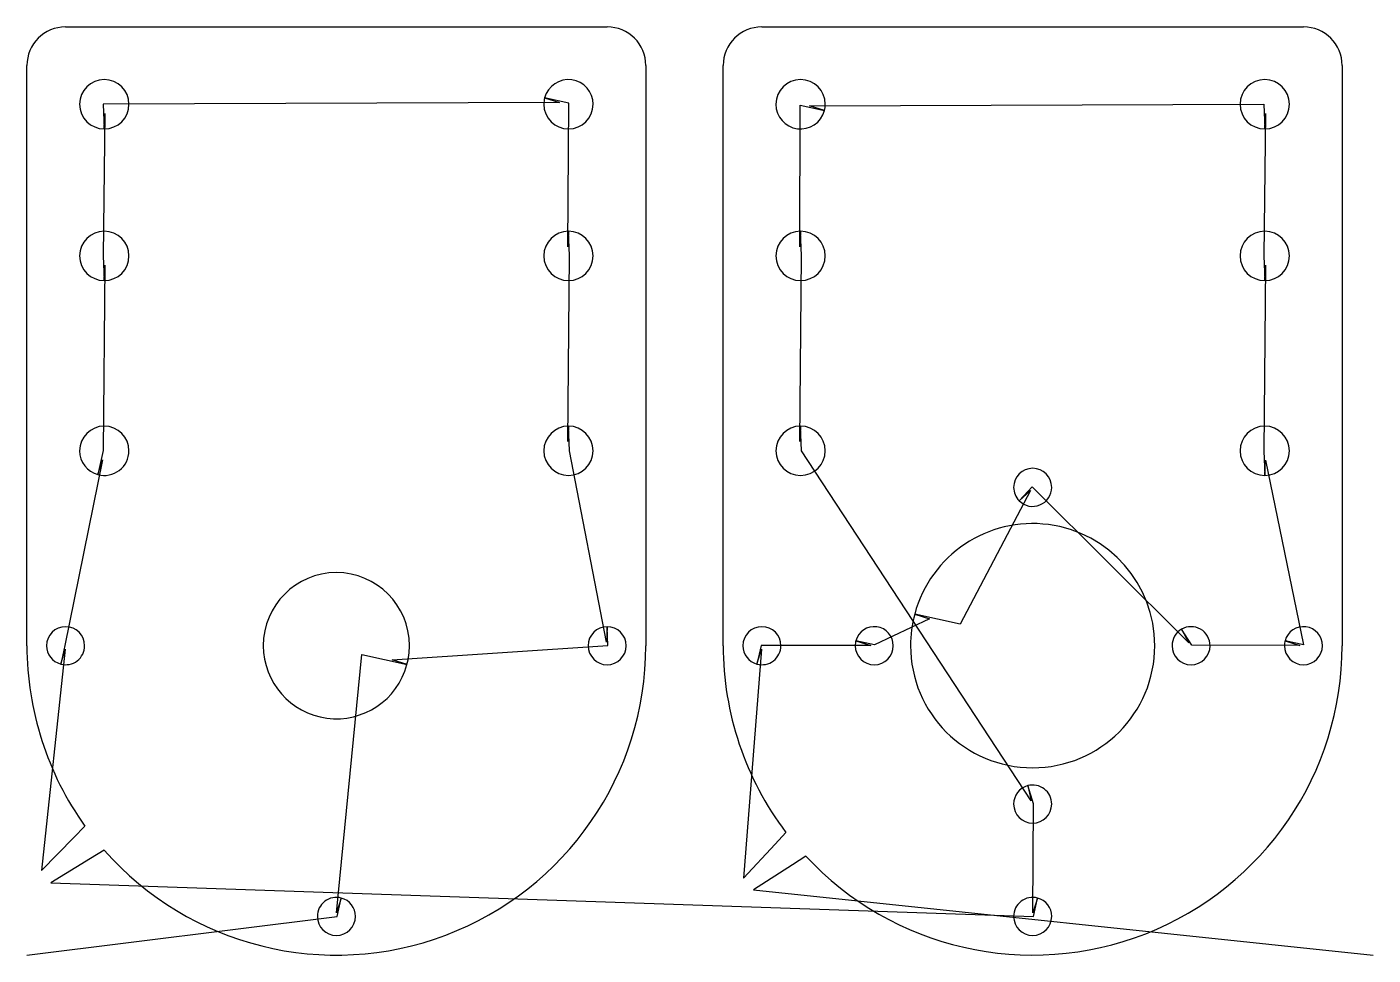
# Model space of a CAD drawing. Header units: inches. Extents: x 0.25 to 4.6, y 0 to 3.
import ezdxf

# ---------------------------------------------------------------- set-up
doc = ezdxf.new("R2010")
doc.units = ezdxf.units.IN
doc.layers.get('0').update_dxf_attribs({"linetype": 'CONTINUOUS'})
doc.layers.add('3', color=7, linetype='CONTINUOUS')
doc.layers.add('9', color=7, linetype='CONTINUOUS')

msp = doc.modelspace()

# ---------------------------------------------------------------- linework, layer by layer
at = {"color": 0, "linetype": 'CONTINUOUS'}
for p, q in [((1.9707, 2.7556), (0.4965, 2.7499)), ((1.9978, 2.2896), (2.0008, 2.7534)), ((2.7478, 2.2896), (2.7492, 2.7466)), ((2.7793, 2.7444), (4.2465, 2.7499)), ((0.5022, 2.7202), (0.4965, 2.2598)), ((4.2522, 2.7202), (4.2465, 2.2598)), ((0.5022, 2.2301), (0.4966, 1.6307)), ((1.9978, 1.6597), (2.0035, 2.2599)), ((2.7478, 1.6597), (2.7535, 2.2599)), ((4.2522, 2.2301), (4.2465, 1.6298)), ((2.1228, 1.0116), (2.0035, 1.63)), ((3.4949, 0.4988), (2.7535, 1.63)), ((0.4944, 1.6006), (0.3724, 1.0006)), ((4.2522, 1.6001), (4.3756, 1.0026)), ((3.4934, 1.5021), (3.2652, 1.0697)), ((4.0041, 1.0089), (3.4981, 1.5137)), ((3.1664, 1.0871), (2.9888, 1.0026)), ((2.9765, 1.0009), (2.6224, 1.0006)), ((4.3633, 1.0009), (4.0141, 1.0014)), ((0.3741, 0.9883), (0.2966, 0.2729)), ((1.2509, 0.1367), (1.3317, 0.9713)), ((1.4305, 0.9539), (2.1277, 1.0001)), ((2.6241, 0.9883), (2.5653, 0.249)), ((3.5009, 0.1367), (3.5026, 0.4889)), ((0.3277, 0.2338), (3.5026, 0.1244)), ((2.5974, 0.2107), (4.6, 0.0001)), ((0.25, 0.0001), (1.2526, 0.1244))]:
    msp.add_line(p, q, dxfattribs=at)
at = {"layer": '3', "color": 3, "linetype": 'CONTINUOUS'}
for p, q in [((0.375, 3), (2.125, 3)), ((2.625, 3), (4.375, 3)), ((0.25, 1), (0.25, 2.875)), ((2.25, 2.875), (2.25, 1)), ((2.5, 1), (2.5, 2.875)), ((4.5, 2.875), (4.5, 1)), ((0.4015, 0.3802), (0.4375, 0.417)), ((2.6674, 0.3589), (2.7025, 0.3967)), ((0.4998, 0.3388), (0.4558, 0.3119)), ((2.7668, 0.32), (2.7234, 0.2921))]:
    msp.add_line(p, q, dxfattribs=at)
for centre, radius, start, end in [((0.375, 2.875), 0.125, 90, 180), ((2.125, 2.875), 0.125, 360, 90), ((2.625, 2.875), 0.125, 90, 180), ((4.375, 2.875), 0.125, 360, 90), ((0.5, 2.75), 0.0797, 360, 180), ((2, 2.75), 0.0797, 360, 165), ((2.75, 2.75), 0.0797, 360, 180), ((4.25, 2.75), 0.0797, 360, 180), ((0.5, 2.75), 0.0797, 180, 270), ((0.5, 2.75), 0.0797, 270, 0), ((2, 2.75), 0.0797, 165, 180), ((2, 2.75), 0.0797, 180, 360), ((2.75, 2.75), 0.0797, 180, 345), ((2.75, 2.75), 0.0797, 345, 0), ((4.25, 2.75), 0.0797, 180, 270), ((4.25, 2.75), 0.0797, 270, 0), ((0.5, 2.2598), 0.0797, 360, 180), ((2, 2.2598), 0.0797, 90, 180), ((2, 2.2598), 0.0797, 360, 90), ((2.75, 2.2598), 0.0797, 90, 180), ((2.75, 2.2598), 0.0797, 360, 90), ((4.25, 2.2598), 0.0797, 360, 180), ((0.5, 2.2598), 0.0797, 180, 270), ((0.5, 2.2598), 0.0797, 270, 0), ((2, 2.2598), 0.0797, 180, 360), ((2.75, 2.2598), 0.0797, 180, 360), ((4.25, 2.2598), 0.0797, 180, 270), ((4.25, 2.2598), 0.0797, 270, 0), ((0.5, 1.6299), 0.0797, 360, 180), ((2, 1.6299), 0.0797, 90, 180), ((2, 1.6299), 0.0797, 360, 90), ((2.75, 1.6299), 0.0797, 90, 180), ((2.75, 1.6299), 0.0797, 360, 90), ((4.25, 1.6299), 0.0797, 360, 180), ((0.5, 1.6299), 0.0797, 180, 255), ((0.5, 1.6299), 0.0797, 255, 0), ((2, 1.6299), 0.0797, 180, 360), ((2.75, 1.6299), 0.0797, 180, 360), ((4.25, 1.6299), 0.0797, 180, 270), ((4.25, 1.6299), 0.0797, 270, 0), ((3.5, 1.5118), 0.0615, 360, 180), ((3.5, 1.5118), 0.0615, 180, 225), ((3.5, 1.5118), 0.0615, 225, 0), ((3.5, 1), 0.3947, 360, 165), ((1.25, 1), 0.2362, 360, 180), ((3.5, 1), 0.3947, 165, 180), ((0.375, 1), 0.0615, 360, 180), ((2.125, 1), 0.0615, 90, 180), ((2.125, 1), 0.0615, 360, 90), ((2.625, 1), 0.0615, 360, 180), ((2.9882, 1), 0.0615, 360, 165), ((4.0118, 1), 0.0615, 120, 180), ((4.0118, 1), 0.0615, 360, 120), ((4.375, 1), 0.0615, 360, 165), ((2.9882, 1), 0.0615, 165, 180), ((4.375, 1), 0.0615, 165, 180), ((1.25, 1), 1, 180, 215.659), ((0.375, 1), 0.0615, 180, 255), ((0.375, 1), 0.0615, 255, 0), ((1.25, 1), 1, 221.391, 0), ((1.25, 1), 0.2362, 180, 345), ((1.25, 1), 0.2362, 345, 0), ((2.125, 1), 0.0615, 180, 360), ((3.5, 1), 1, 180, 217.1086), ((2.625, 1), 0.0615, 180, 255), ((2.625, 1), 0.0615, 255, 0), ((3.5, 1), 1, 222.8406, 0), ((2.9882, 1), 0.0615, 180, 360), ((3.5, 1), 0.3947, 180, 360), ((4.0118, 1), 0.0615, 180, 360), ((4.375, 1), 0.0615, 180, 360), ((3.5, 0.4882), 0.0615, 105, 180), ((3.5, 0.4882), 0.0615, 360, 105), ((3.5, 0.4882), 0.0615, 180, 360), ((1.25, 0.125), 0.0615, 75, 180), ((1.25, 0.125), 0.0615, 360, 75), ((3.5, 0.125), 0.0615, 75, 180), ((3.5, 0.125), 0.0615, 360, 75), ((1.25, 0.125), 0.0615, 180, 360), ((3.5, 0.125), 0.0615, 180, 360)]:
    msp.add_arc(centre, radius, start, end, dxfattribs=at)
at = {"layer": '9', "color": 9, "linetype": 'CONTINUOUS'}
for p, q in [((0.4965, 2.7499), (0.5, 2.6703)), ((2.0008, 2.7534), (1.923, 2.7706)), ((1.923, 2.7706), (1.9707, 2.7556)), ((2.7492, 2.7466), (2.827, 2.7294)), ((2.827, 2.7294), (2.7793, 2.7444)), ((4.2465, 2.7499), (4.25, 2.6703)), ((0.5, 2.6703), (0.5022, 2.7202)), ((4.25, 2.6703), (4.2522, 2.7202)), ((2, 2.3396), (1.9978, 2.2896)), ((2.0035, 2.2599), (2, 2.3396)), ((2.75, 2.3396), (2.7478, 2.2896)), ((2.7535, 2.2599), (2.75, 2.3396)), ((0.4965, 2.2598), (0.5, 2.1801)), ((0.5, 2.1801), (0.5022, 2.2301)), ((4.2465, 2.2598), (4.25, 2.1801)), ((4.25, 2.1801), (4.2522, 2.2301)), ((2, 1.7096), (1.9978, 1.6597)), ((2.0035, 1.63), (2, 1.7096)), ((2.75, 1.7096), (2.7478, 1.6597)), ((2.7535, 1.63), (2.75, 1.7096)), ((0.4966, 1.6307), (0.4794, 1.5529)), ((4.2465, 1.6298), (4.25, 1.5502)), ((0.4794, 1.5529), (0.4944, 1.6006)), ((4.25, 1.5502), (4.2522, 1.6001)), ((3.4981, 1.5137), (3.4565, 1.4683)), ((3.4565, 1.4683), (3.4934, 1.5021)), ((3.2652, 1.0697), (3.1188, 1.1022)), ((3.1188, 1.1022), (3.1664, 1.0871)), ((2.125, 1.0615), (2.1228, 1.0116)), ((2.1277, 1.0001), (2.125, 1.0615)), ((4.0141, 1.0014), (3.9811, 1.0533)), ((3.9811, 1.0533), (4.0041, 1.0089)), ((0.3724, 1.0006), (0.3591, 0.9406)), ((2.6224, 1.0006), (2.6091, 0.9406)), ((2.9888, 1.0026), (2.9288, 1.0159)), ((2.9288, 1.0159), (2.9765, 1.0009)), ((4.3756, 1.0026), (4.3156, 1.0159)), ((4.3156, 1.0159), (4.3633, 1.0009)), ((0.3591, 0.9406), (0.3741, 0.9883)), ((1.3317, 0.9713), (1.4782, 0.9389)), ((2.6091, 0.9406), (2.6241, 0.9883)), ((1.4782, 0.9389), (1.4305, 0.9539)), ((3.5026, 0.4889), (3.4841, 0.5476)), ((3.4841, 0.5476), (3.4949, 0.4988)), ((0.2966, 0.2729), (0.4015, 0.3802)), ((2.5653, 0.249), (2.6674, 0.3589)), ((0.4558, 0.3119), (0.3277, 0.2338)), ((2.7234, 0.2921), (2.5974, 0.2107)), ((1.2659, 0.1844), (1.2509, 0.1367)), ((1.2526, 0.1244), (1.2659, 0.1844)), ((3.5159, 0.1844), (3.5009, 0.1367)), ((3.5026, 0.1244), (3.5159, 0.1844))]:
    msp.add_line(p, q, dxfattribs=at)

doc.saveas('drawing.dxf')
